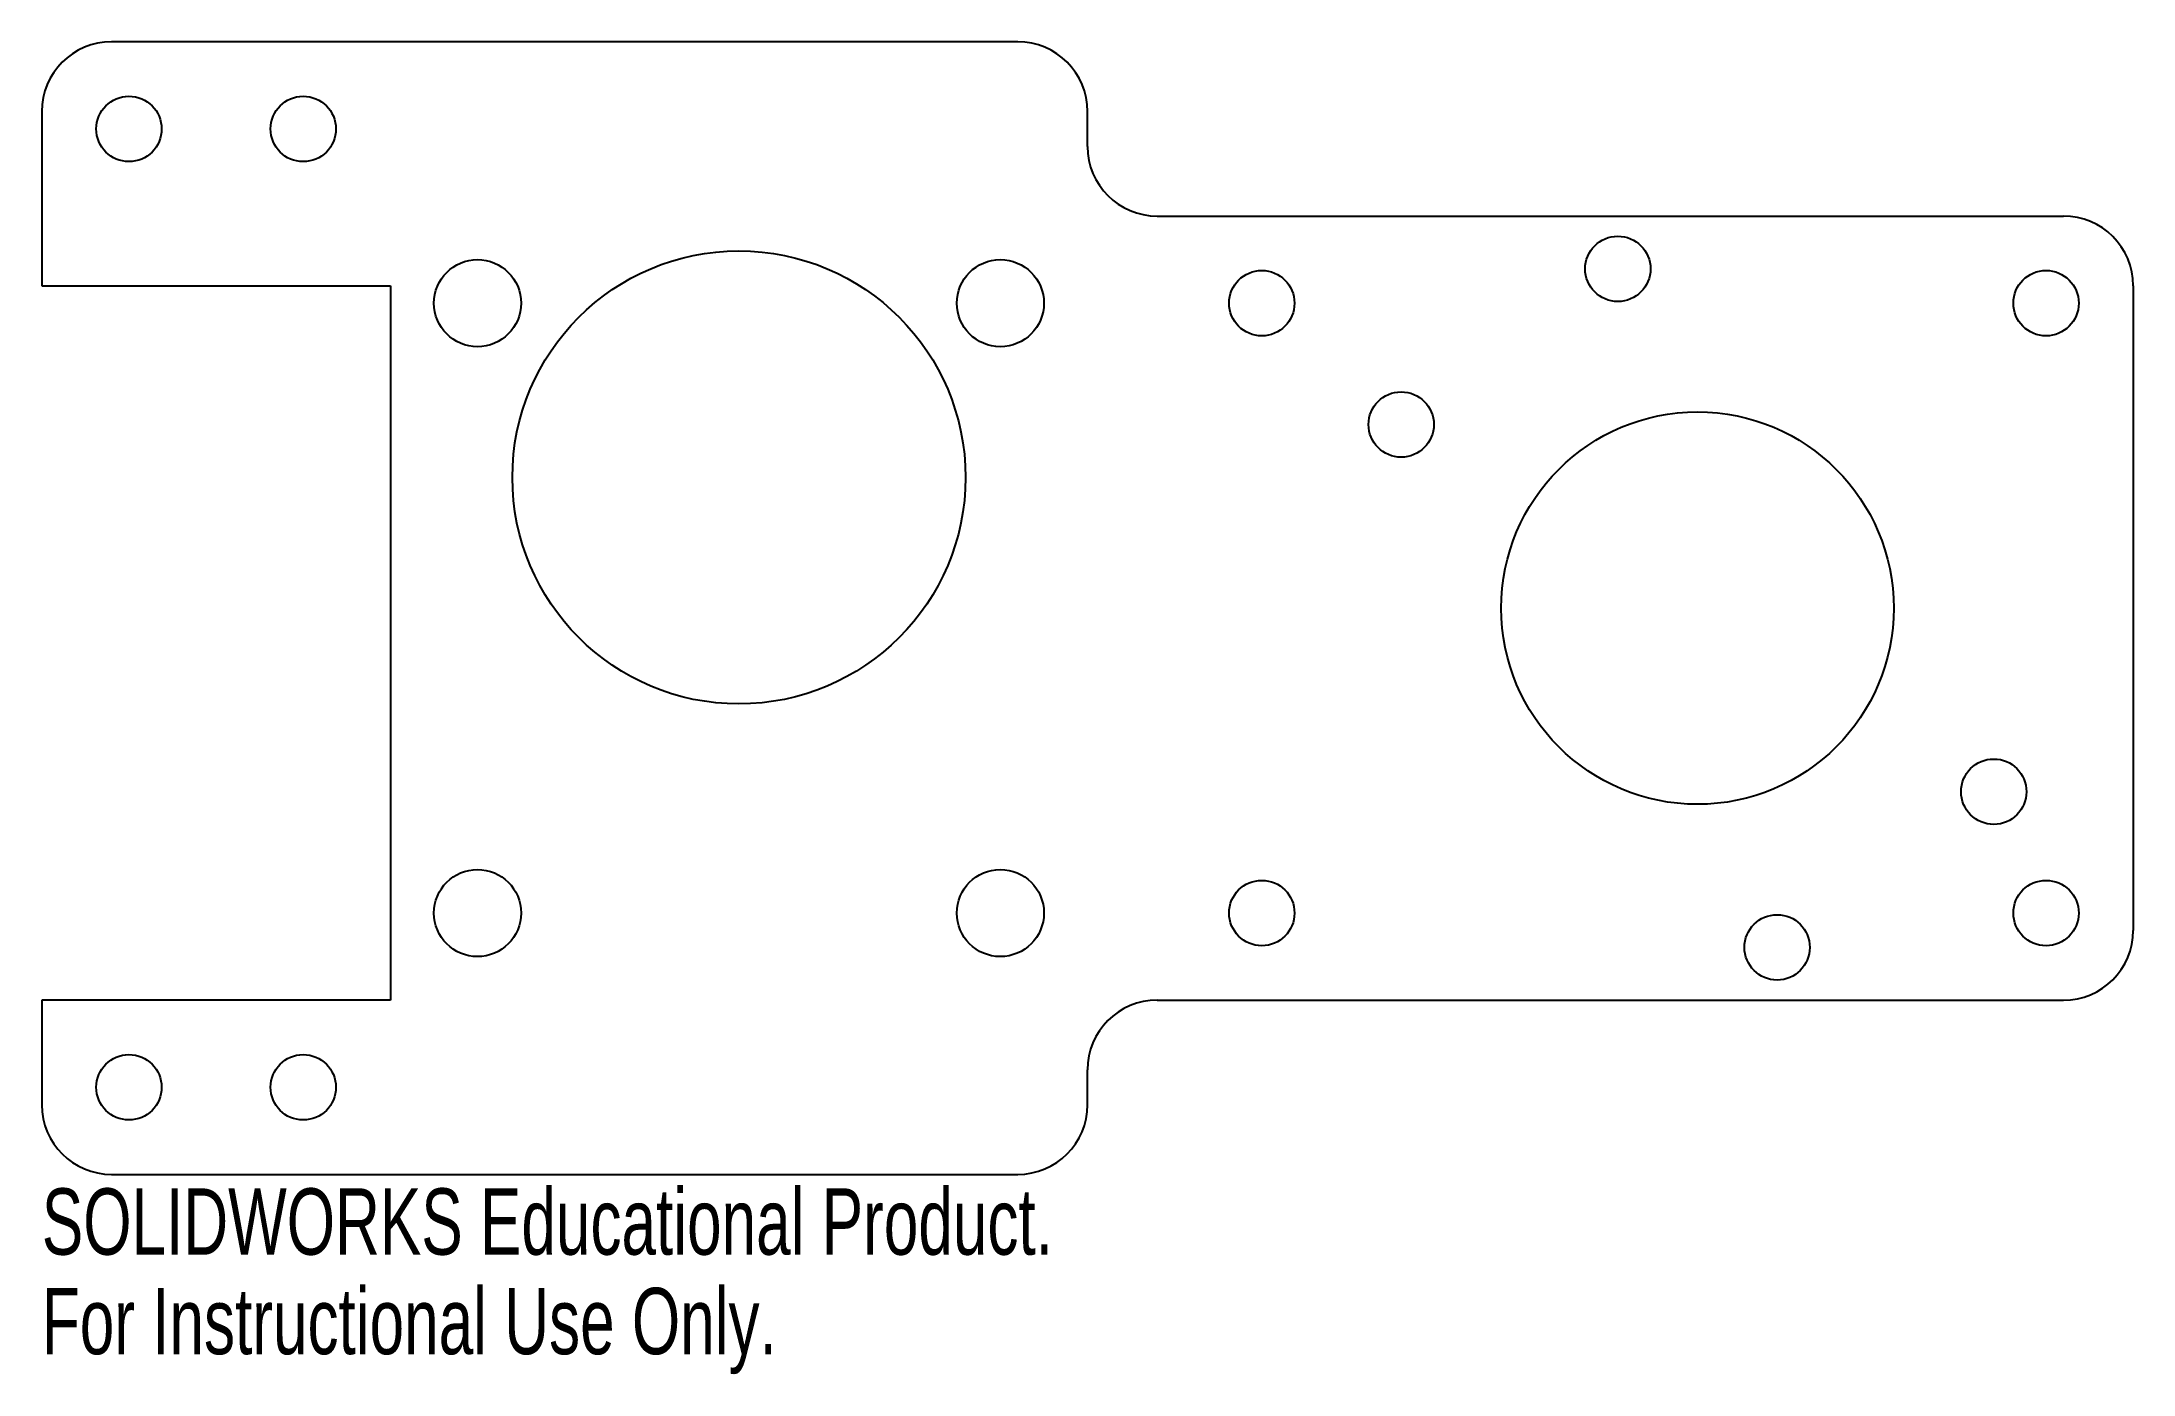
# Model space of a CAD drawing. Header units: inches. Extents: x -3.5 to 2.5, y -2.2 to 1.63.
import ezdxf

# ---------------------------------------------------------------- set-up
doc = ezdxf.new("R2010")
doc.units = ezdxf.units.IN
doc.header["$MEASUREMENT"] = 0
doc.styles.add('SLDTEXTSTYLE0', font='TXT', dxfattribs={"width": 0.7})

msp = doc.modelspace()

# ---------------------------------------------------------------- linework, layer by layer
at = {"color": 7, "linetype": 'Continuous', "lineweight": 25}
for p, q in [((-0.7, 1.625), (-3.3, 1.625)), ((-3.5, 1.425), (-3.5, 0.925)), ((-0.5, 1.325), (-0.5, 1.425)), ((-0.3, 1.125), (2.3, 1.125)), ((-3.5, 0.925), (-2.5, 0.925)), ((-2.5, 0.925), (-2.5, -1.125)), ((2.5, 0.925), (2.5, -0.925)), ((-2.5, -1.125), (-3.5, -1.125)), ((-3.5, -1.125), (-3.5, -1.425)), ((-0.3, -1.125), (2.3, -1.125)), ((-0.5, -1.425), (-0.5, -1.325)), ((-3.3, -1.625), (-0.7, -1.625))]:
    msp.add_line(p, q, dxfattribs=at)
for centre, radius in [((-3.25, 1.375), 0.0938), ((-2.75, 1.375), 0.0938), ((-1.5, 0.375), 0.65), ((1.0215, 0.9735), 0.0938), ((-2.25, 0.875), 0.125), ((-0.75, 0.875), 0.125), ((0, 0.875), 0.0938), ((2.25, 0.875), 0.0938), ((0.4, 0.5268), 0.0938), ((1.25, 0), 0.563), ((2.1, -0.5268), 0.0938), ((-2.25, -0.875), 0.125), ((-0.75, -0.875), 0.125), ((0, -0.875), 0.0938), ((2.25, -0.875), 0.0938), ((1.4785, -0.9735), 0.0937), ((-3.25, -1.375), 0.0938), ((-2.75, -1.375), 0.0938)]:
    msp.add_circle(centre, radius, dxfattribs=at)
for centre, start, end in [((-3.3, 1.425), 90, 180), ((-0.7, 1.425), 0, 90), ((-0.3, 1.325), 180, 270), ((2.3, 0.925), 0, 90), ((2.3, -0.925), 270, 0), ((-0.3, -1.325), 90, 180), ((-3.3, -1.425), 180, 270), ((-0.7, -1.425), 270, 0)]:
    msp.add_arc(centre, 0.2, start, end, dxfattribs=at)

# ---------------------------------------------------------------- texts
at = {"color": 7, "linetype": 'Continuous', "char_height": 0.1903, "attachment_point": 1, "style": 'SLDTEXTSTYLE0'}
for s, insert in [('SOLIDWORKS Educational Product.', (-3.5, -1.6651)), ('For Instructional Use Only.', (-3.5, -1.9506))]:
    msp.add_mtext(s, dxfattribs=dict(at, insert=insert))

doc.saveas('drawing.dxf')
